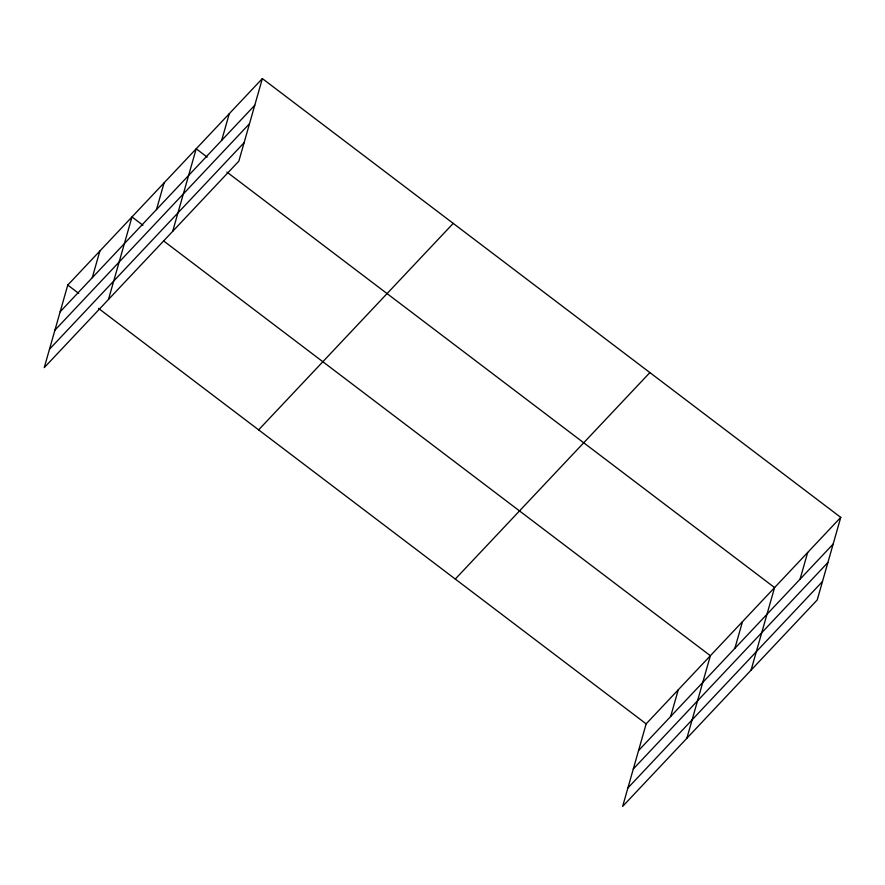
<?xml version="1.0" encoding="UTF-8"?>
<svg xmlns="http://www.w3.org/2000/svg" width="885" height="885" viewBox="0 0 885 885"><rect width="100%" height="100%" fill="white"/><g stroke="black" fill="none" stroke-linecap="round" stroke-linejoin="round"><path stroke-width="1.33" d="M262.358 78.588L67.769 285.07L44.25 367.618L238.85 161.136L262.358 78.588L840.75 517.382L817.231 599.93L622.642 806.412L646.15 723.864L840.75 517.382M92.272 277.691L99.872 250.997M108.468 299.484L131.987 216.925L142.95 225.255M156.49 209.557L164.09 182.863M172.686 231.339L196.204 148.791L207.167 157.11M221.67 140.383L229.281 113.689M670.653 716.485L678.264 689.791M686.86 738.278L710.367 655.719L163.791 241.063M734.871 648.351L742.482 621.657M751.066 670.133L774.585 587.585L226.914 172.088M800.062 579.177L807.673 552.483M60.158 311.763L254.758 105.282M54.914 330.194L249.504 123.712M49.505 349.188L244.094 142.706M258.63 429.867L453.231 223.385M455.288 579.056L649.878 372.585M638.55 750.557L833.15 544.076M633.295 768.988L827.895 562.517M627.885 787.982L822.486 581.5M67.769 285.07L78.732 293.389M98.478 308.367L646.15 723.864"/></g></svg>
